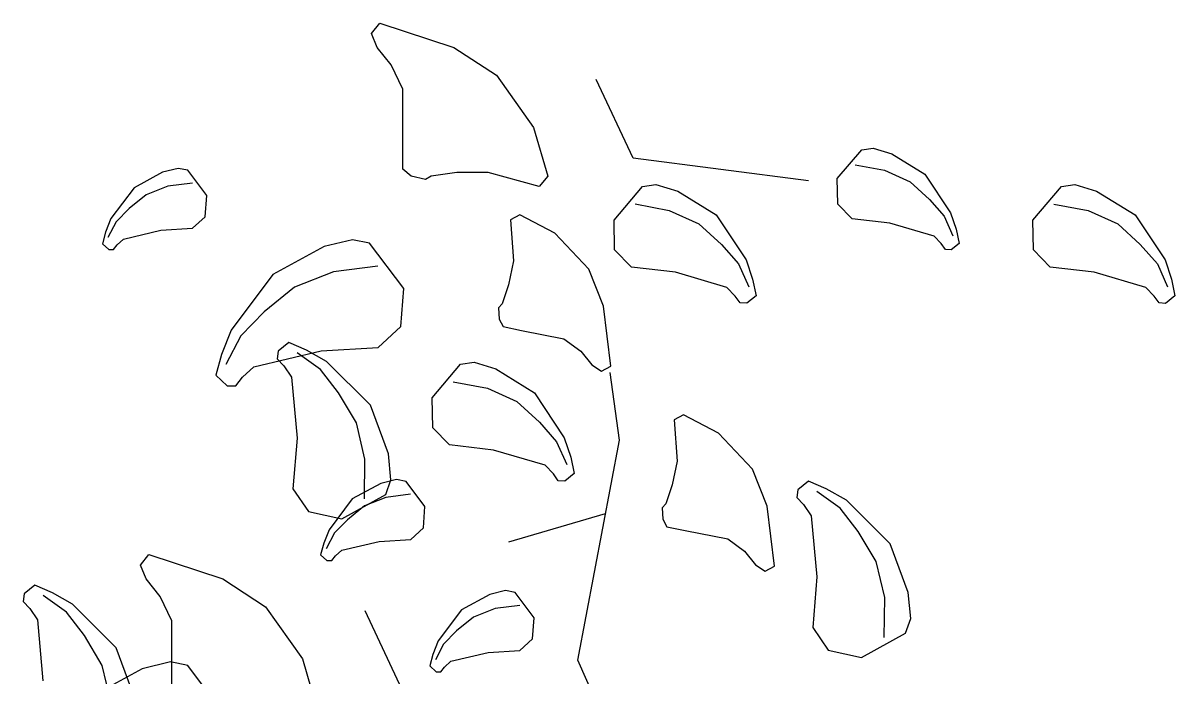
# Model space of a CAD drawing. Header units: millimetres. Extents: x 577 to 2337, y 236 to 943.
# Drawn here: x 815.918 to 816.769, y 703.501 to 703.985 of the extents above; entities that cross this region are included whole.
import ezdxf

# ---------------------------------------------------------------- set-up
doc = ezdxf.new("R2010")
doc.units = ezdxf.units.MM
doc.header["$LTSCALE"] = 0.01
doc.linetypes.add('SOLID_LINE', pattern=[0])
doc.layers.add('06-Furn', color=4, linetype='Continuous')

# ---------------------------------------------------------------- blocks, each defined once
blk = doc.blocks.new('Flower 05')
at = {"layer": '06-Furn', "color": 88, "linetype": 'SOLID_LINE'}
for p, q in [((841.19271, 581.04632), (841.19902, 581.05403)), ((841.19902, 581.05403), (841.25371, 581.03605)), ((841.19692, 581.03605), (841.19271, 581.04632)), ((841.20743, 581.02321), (841.19692, 581.03605)), ((841.25371, 581.03605), (841.28526, 581.0155)), ((841.21585, 581.00523), (841.20743, 581.02321)), ((841.28526, 581.0155), (841.3126, 580.97698)), ((841.21585, 580.96414), (841.21585, 581.00523)), ((841.38622, 580.95416), (841.35896, 581.01246)), ((841.3126, 580.97698), (841.32312, 580.94103)), ((841.21585, 580.94616), (841.21585, 580.96414)), ((841.51571, 580.9375), (841.38622, 580.95416)), ((841.53714, 580.9392), (841.55517, 580.96049)), ((841.55517, 580.96049), (841.56367, 580.96173)), ((841.56367, 580.96173), (841.57748, 580.95753)), ((841.57748, 580.95753), (841.60192, 580.94246)), ((841.04993, 580.94669), (841.03825, 580.94384)), ((841.05695, 580.94526), (841.04993, 580.94669)), ((841.07097, 580.92672), (841.05695, 580.94526)), ((841.22216, 580.94103), (841.21585, 580.94616)), ((841.55043, 580.94937), (841.57213, 580.94535)), ((841.57213, 580.94535), (841.59088, 580.93679)), ((841.03825, 580.94384), (841.01722, 580.93242)), ((841.23267, 580.93846), (841.22216, 580.94103)), ((841.23688, 580.94103), (841.23267, 580.93846)), ((841.25581, 580.9436), (841.23688, 580.94103)), ((841.27895, 580.9436), (841.25581, 580.9436)), ((841.31681, 580.93332), (841.27895, 580.9436)), ((841.32312, 580.94103), (841.31681, 580.93332)), ((841.53749, 580.92031), (841.53714, 580.9392)), ((841.59088, 580.93679), (841.60516, 580.92378)), ((841.60192, 580.94246), (841.62088, 580.91397)), ((841.01722, 580.93242), (841.00012, 580.90959)), ((841.04214, 580.93345), (841.02614, 580.9272)), ((841.06038, 580.93579), (841.04214, 580.93345)), ((841.37207, 580.90854), (841.39311, 580.93338)), ((841.39311, 580.93338), (841.40302, 580.93483)), ((841.40302, 580.93483), (841.41913, 580.92993)), ((841.41913, 580.92993), (841.44765, 580.91234)), ((841.68169, 580.9085), (841.70274, 580.93334)), ((841.70274, 580.93334), (841.71265, 580.93479)), ((841.71265, 580.93479), (841.72876, 580.92989)), ((841.72876, 580.92989), (841.75728, 580.9123)), ((841.02614, 580.9272), (841.01366, 580.91703)), ((841.0698, 580.91102), (841.07097, 580.92672)), ((841.38758, 580.92041), (841.41289, 580.91571)), ((841.54812, 580.90943), (841.53749, 580.92031)), ((841.60516, 580.92378), (841.61601, 580.91143)), ((841.6972, 580.92037), (841.72252, 580.91567)), ((841.01366, 580.91703), (841.00406, 580.90726)), ((841.06045, 580.90246), (841.0698, 580.91102)), ((841.3024, 580.91242), (841.29557, 580.90878)), ((841.32823, 580.89893), (841.3024, 580.91242)), ((841.41289, 580.91571), (841.43477, 580.90573)), ((841.44765, 580.91234), (841.46977, 580.8791)), ((841.61601, 580.91143), (841.62252, 580.89698)), ((841.62088, 580.91397), (841.62494, 580.90174)), ((841.72252, 580.91567), (841.7444, 580.90569)), ((841.75728, 580.9123), (841.7794, 580.87906)), ((841.00012, 580.90959), (840.99618, 580.89961)), ((841.00406, 580.90726), (840.99798, 580.89554)), ((841.03708, 580.90103), (841.06045, 580.90246)), ((841.29557, 580.90878), (841.29765, 580.87834)), ((841.37248, 580.88651), (841.37207, 580.90854)), ((841.43477, 580.90573), (841.45143, 580.89055)), ((841.57603, 580.90617), (841.54812, 580.90943)), ((841.60868, 580.89656), (841.57603, 580.90617)), ((841.68211, 580.88647), (841.68169, 580.9085)), ((841.7444, 580.90569), (841.76106, 580.89052)), ((840.99618, 580.89961), (840.99385, 580.89105)), ((841.00479, 580.89026), (841.00947, 580.89454)), ((841.00947, 580.89454), (841.03708, 580.90103)), ((841.17873, 580.89403), (841.1577, 580.88889)), ((841.19135, 580.89146), (841.17873, 580.89403)), ((841.35346, 580.87222), (841.32823, 580.89893)), ((841.614, 580.89112), (841.60868, 580.89656)), ((841.62494, 580.90174), (841.62717, 580.89132)), ((840.99385, 580.89105), (840.99852, 580.88677)), ((840.99852, 580.88677), (841.00202, 580.88677)), ((841.00202, 580.88677), (841.00479, 580.89026)), ((841.1577, 580.88889), (841.11984, 580.86835)), ((841.21659, 580.85807), (841.19135, 580.89146)), ((841.38489, 580.87382), (841.37248, 580.88651)), ((841.45143, 580.89055), (841.46409, 580.87615)), ((841.61708, 580.88674), (841.614, 580.89112)), ((841.62128, 580.88651), (841.61708, 580.88674)), ((841.62717, 580.89132), (841.62128, 580.88651)), ((841.69451, 580.87378), (841.68211, 580.88647)), ((841.76106, 580.89052), (841.77372, 580.87611)), ((841.29765, 580.87834), (841.29413, 580.86069)), ((841.46977, 580.8791), (841.4745, 580.86484)), ((841.7794, 580.87906), (841.78413, 580.8648)), ((841.1647, 580.8702), (841.1359, 580.85894)), ((841.19753, 580.87442), (841.1647, 580.8702)), ((841.36433, 580.84503), (841.35346, 580.87222)), ((841.41744, 580.87001), (841.38489, 580.87382)), ((841.45554, 580.85879), (841.41744, 580.87001)), ((841.46409, 580.87615), (841.47168, 580.85928)), ((841.72707, 580.86997), (841.69451, 580.87378)), ((841.76516, 580.85875), (841.72707, 580.86997)), ((841.77372, 580.87611), (841.7813, 580.85925)), ((841.11984, 580.86835), (841.08907, 580.82726)), ((841.29413, 580.86069), (841.2893, 580.84664)), ((841.4745, 580.86484), (841.4771, 580.85269)), ((841.78413, 580.8648), (841.78673, 580.85265)), ((841.1359, 580.85894), (841.11343, 580.84065)), ((841.21449, 580.82982), (841.21659, 580.85807)), ((841.46174, 580.85244), (841.45554, 580.85879)), ((841.46534, 580.84734), (841.46174, 580.85244)), ((841.4771, 580.85269), (841.47024, 580.84707)), ((841.77136, 580.85241), (841.76516, 580.85875)), ((841.77496, 580.8473), (841.77136, 580.85241)), ((841.78673, 580.85265), (841.77986, 580.84703)), ((841.2893, 580.84664), (841.2867, 580.84382)), ((841.2867, 580.84382), (841.28706, 580.83541)), ((841.36973, 580.80059), (841.36433, 580.84503)), ((841.47024, 580.84707), (841.46534, 580.84734)), ((841.77986, 580.84703), (841.77496, 580.8473)), ((841.11343, 580.84065), (841.09615, 580.82306)), ((841.28706, 580.83541), (841.29002, 580.82982)), ((841.08907, 580.82726), (841.08198, 580.80928)), ((841.19766, 580.81442), (841.21449, 580.82982)), ((841.29002, 580.82982), (841.30373, 580.82708)), ((841.30373, 580.82708), (841.33507, 580.82084)), ((841.09615, 580.82306), (841.08521, 580.80195)), ((841.13165, 580.81811), (841.12382, 580.81167)), ((841.14468, 580.81248), (841.13165, 580.81811)), ((841.33507, 580.82084), (841.34751, 580.81169)), ((841.08198, 580.80928), (841.07777, 580.79387)), ((841.10589, 580.80017), (841.1556, 580.81185)), ((841.12382, 580.81167), (841.12303, 580.80611)), ((841.15504, 580.79828), (841.13783, 580.81055)), ((841.15962, 580.80399), (841.14468, 580.81248)), ((841.1556, 580.81185), (841.19766, 580.81442)), ((841.34751, 580.81169), (841.3557, 580.80171)), ((841.12303, 580.80611), (841.12795, 580.80094)), ((841.12795, 580.80094), (841.13367, 580.79257)), ((841.19193, 580.77177), (841.15962, 580.80399)), ((841.23761, 580.77723), (841.25865, 580.80207)), ((841.25865, 580.80207), (841.26856, 580.80352)), ((841.26856, 580.80352), (841.28467, 580.79862)), ((841.3557, 580.80171), (841.3629, 580.79694)), ((841.3629, 580.79694), (841.36973, 580.80059)), ((841.07777, 580.79387), (841.08619, 580.78617)), ((841.0925, 580.78617), (841.09748, 580.79246)), ((841.09748, 580.79246), (841.10589, 580.80017)), ((841.13367, 580.79257), (841.13774, 580.74737)), ((841.16836, 580.78087), (841.15504, 580.79828)), ((841.28467, 580.79862), (841.31319, 580.78104)), ((841.376, 580.74594), (841.36918, 580.79591)), ((841.08619, 580.78617), (841.0925, 580.78617)), ((841.25312, 580.7891), (841.27843, 580.78441)), ((841.27843, 580.78441), (841.30031, 580.77442)), ((841.18164, 580.75881), (841.16836, 580.78087)), ((841.23802, 580.7552), (841.23761, 580.77723)), ((841.31319, 580.78104), (841.33531, 580.7478)), ((841.20528, 580.73588), (841.19193, 580.77177)), ((841.30031, 580.77442), (841.31697, 580.75925)), ((841.18795, 580.73206), (841.18164, 580.75881)), ((841.31697, 580.75925), (841.32963, 580.74484)), ((841.42341, 580.76466), (841.41657, 580.76102)), ((841.41657, 580.76102), (841.41865, 580.73058)), ((841.44923, 580.75118), (841.42341, 580.76466)), ((841.25043, 580.74251), (841.23802, 580.7552)), ((841.47446, 580.72446), (841.44923, 580.75118)), ((841.13774, 580.74737), (841.13473, 580.71003)), ((841.28298, 580.7387), (841.25043, 580.74251)), ((841.32963, 580.74484), (841.33722, 580.72798)), ((841.33531, 580.7478), (841.34004, 580.73353)), ((841.34533, 580.58352), (841.376, 580.74594)), ((841.20717, 580.71673), (841.20528, 580.73588)), ((841.32108, 580.72749), (841.28298, 580.7387)), ((841.34004, 580.73353), (841.34264, 580.72138)), ((841.18755, 580.70264), (841.18795, 580.73206)), ((841.32728, 580.72114), (841.32108, 580.72749)), ((841.41865, 580.73058), (841.41513, 580.71293)), ((841.48534, 580.69727), (841.47446, 580.72446)), ((841.21129, 580.71691), (841.1996, 580.71405)), ((841.20333, 580.70594), (841.20717, 580.71673)), ((841.2183, 580.71548), (841.21129, 580.71691)), ((841.23232, 580.69693), (841.2183, 580.71548)), ((841.33088, 580.71604), (841.32728, 580.72114)), ((841.33578, 580.71576), (841.33088, 580.71604)), ((841.34264, 580.72138), (841.33578, 580.71576)), ((841.51589, 580.7157), (841.50805, 580.70925)), ((841.52892, 580.71007), (841.51589, 580.7157)), ((841.13473, 580.71003), (841.14619, 580.69329)), ((841.1996, 580.71405), (841.17857, 580.70264)), ((841.41513, 580.71293), (841.4103, 580.69888)), ((841.50805, 580.70925), (841.50726, 580.7037)), ((841.53928, 580.69587), (841.52207, 580.70814)), ((841.54386, 580.70158), (841.52892, 580.71007)), ((841.17857, 580.70264), (841.16147, 580.67981)), ((841.17079, 580.68791), (841.20333, 580.70594)), ((841.20349, 580.70367), (841.18749, 580.69741)), ((841.22173, 580.70601), (841.20349, 580.70367)), ((841.4103, 580.69888), (841.4077, 580.69606)), ((841.50726, 580.7037), (841.51218, 580.69853)), ((841.51218, 580.69853), (841.51791, 580.69016)), ((841.57617, 580.66936), (841.54386, 580.70158)), ((841.14619, 580.69329), (841.17079, 580.68791)), ((841.18749, 580.69741), (841.17501, 580.68725)), ((841.23115, 580.68124), (841.23232, 580.69693)), ((841.29422, 580.67098), (841.36578, 580.6918)), ((841.4077, 580.69606), (841.40806, 580.68765)), ((841.49074, 580.65283), (841.48534, 580.69727)), ((841.51791, 580.69016), (841.52197, 580.64496)), ((841.55259, 580.67846), (841.53928, 580.69587)), ((841.17501, 580.68725), (841.16541, 580.67748)), ((841.2218, 580.67268), (841.23115, 580.68124)), ((841.40806, 580.68765), (841.41102, 580.68206)), ((841.41102, 580.68206), (841.42473, 580.67933)), ((841.16147, 580.67981), (841.15753, 580.66982)), ((841.16541, 580.67748), (841.15933, 580.66575)), ((841.19843, 580.67125), (841.2218, 580.67268)), ((841.42473, 580.67933), (841.45608, 580.67308)), ((841.45608, 580.67308), (841.46851, 580.66393)), ((841.56588, 580.6564), (841.55259, 580.67846)), ((841.15753, 580.66982), (841.1552, 580.66126)), ((841.16614, 580.66048), (841.17082, 580.66476)), ((841.17082, 580.66476), (841.19843, 580.67125)), ((841.58951, 580.63347), (841.57617, 580.66936)), ((841.02194, 580.65375), (841.02825, 580.66145)), ((841.02825, 580.66145), (841.08294, 580.64347)), ((841.1552, 580.66126), (841.15987, 580.65698)), ((841.15987, 580.65698), (841.16338, 580.65698)), ((841.16338, 580.65698), (841.16614, 580.66048)), ((841.46851, 580.66393), (841.47671, 580.65396)), ((841.57218, 580.62965), (841.56588, 580.6564)), ((841.02614, 580.64347), (841.02194, 580.65375)), ((841.47671, 580.65396), (841.4839, 580.64918)), ((841.4839, 580.64918), (841.49074, 580.65283)), ((840.9438, 580.63889), (840.93597, 580.63245)), ((840.95684, 580.63326), (840.9438, 580.63889)), ((841.03666, 580.63063), (841.02614, 580.64347)), ((841.08294, 580.64347), (841.11449, 580.62293)), ((841.52197, 580.64496), (841.51897, 580.60762)), ((840.93597, 580.63245), (840.93518, 580.62689)), ((840.96719, 580.61906), (840.94998, 580.63133)), ((840.97177, 580.62477), (840.95684, 580.63326)), ((841.04507, 580.61265), (841.03666, 580.63063)), ((841.28028, 580.63199), (841.25924, 580.62057)), ((841.29196, 580.63484), (841.28028, 580.63199)), ((841.29897, 580.63342), (841.29196, 580.63484)), ((841.313, 580.61487), (841.29897, 580.63342)), ((841.5914, 580.61432), (841.58951, 580.63347)), ((840.93518, 580.62689), (840.9401, 580.62172)), ((840.9401, 580.62172), (840.94583, 580.61335)), ((841.00408, 580.59255), (840.97177, 580.62477)), ((841.11449, 580.62293), (841.14183, 580.5844)), ((841.28417, 580.6216), (841.26816, 580.61535)), ((841.30241, 580.62395), (841.28417, 580.6216)), ((841.57179, 580.60022), (841.57218, 580.62965)), ((840.94583, 580.61335), (840.94989, 580.56815)), ((840.98051, 580.60165), (840.96719, 580.61906)), ((841.21545, 580.56158), (841.18819, 580.61988)), ((841.25924, 580.62057), (841.24215, 580.59775)), ((841.26816, 580.61535), (841.25568, 580.60519)), ((841.31183, 580.59917), (841.313, 580.61487)), ((841.58756, 580.60353), (841.5914, 580.61432)), ((841.04507, 580.57156), (841.04507, 580.61265)), ((841.25568, 580.60519), (841.24608, 580.59541)), ((841.51897, 580.60762), (841.53043, 580.59088)), ((840.99379, 580.57959), (840.98051, 580.60165)), ((841.24215, 580.59775), (841.23821, 580.58776)), ((841.30248, 580.59061), (841.31183, 580.59917)), ((841.55503, 580.5855), (841.58756, 580.60353)), ((841.01743, 580.55666), (841.00408, 580.59255)), ((841.23821, 580.58776), (841.23587, 580.5792)), ((841.24608, 580.59541), (841.24, 580.58369)), ((841.25149, 580.5827), (841.27911, 580.58919)), ((841.27911, 580.58919), (841.30248, 580.59061)), ((841.53043, 580.59088), (841.55503, 580.5855)), ((841.0001, 580.55284), (840.99379, 580.57959)), ((841.04427, 580.58218), (841.02324, 580.57705)), ((841.05689, 580.57961), (841.04427, 580.58218)), ((841.08214, 580.54623), (841.05689, 580.57961)), ((841.14183, 580.5844), (841.15235, 580.54845)), ((841.23587, 580.5792), (841.24055, 580.57492)), ((841.24682, 580.57842), (841.25149, 580.5827)), ((841.38622, 580.49191), (841.34533, 580.58352)), ((841.02324, 580.57705), (840.98538, 580.5565)), ((841.04507, 580.55359), (841.04507, 580.57156)), ((841.24055, 580.57492), (841.24405, 580.57492)), ((841.24405, 580.57492), (841.24682, 580.57842))]:
    blk.add_line(p, q, dxfattribs=at)

msp = doc.modelspace()

# ---------------------------------------------------------------- block references
at = {"layer": '06-Furn', "color": 241}
msp.add_blockref('Flower 05', (-25.01725, 122.9306), dxfattribs=at)

doc.saveas('drawing.dxf')
